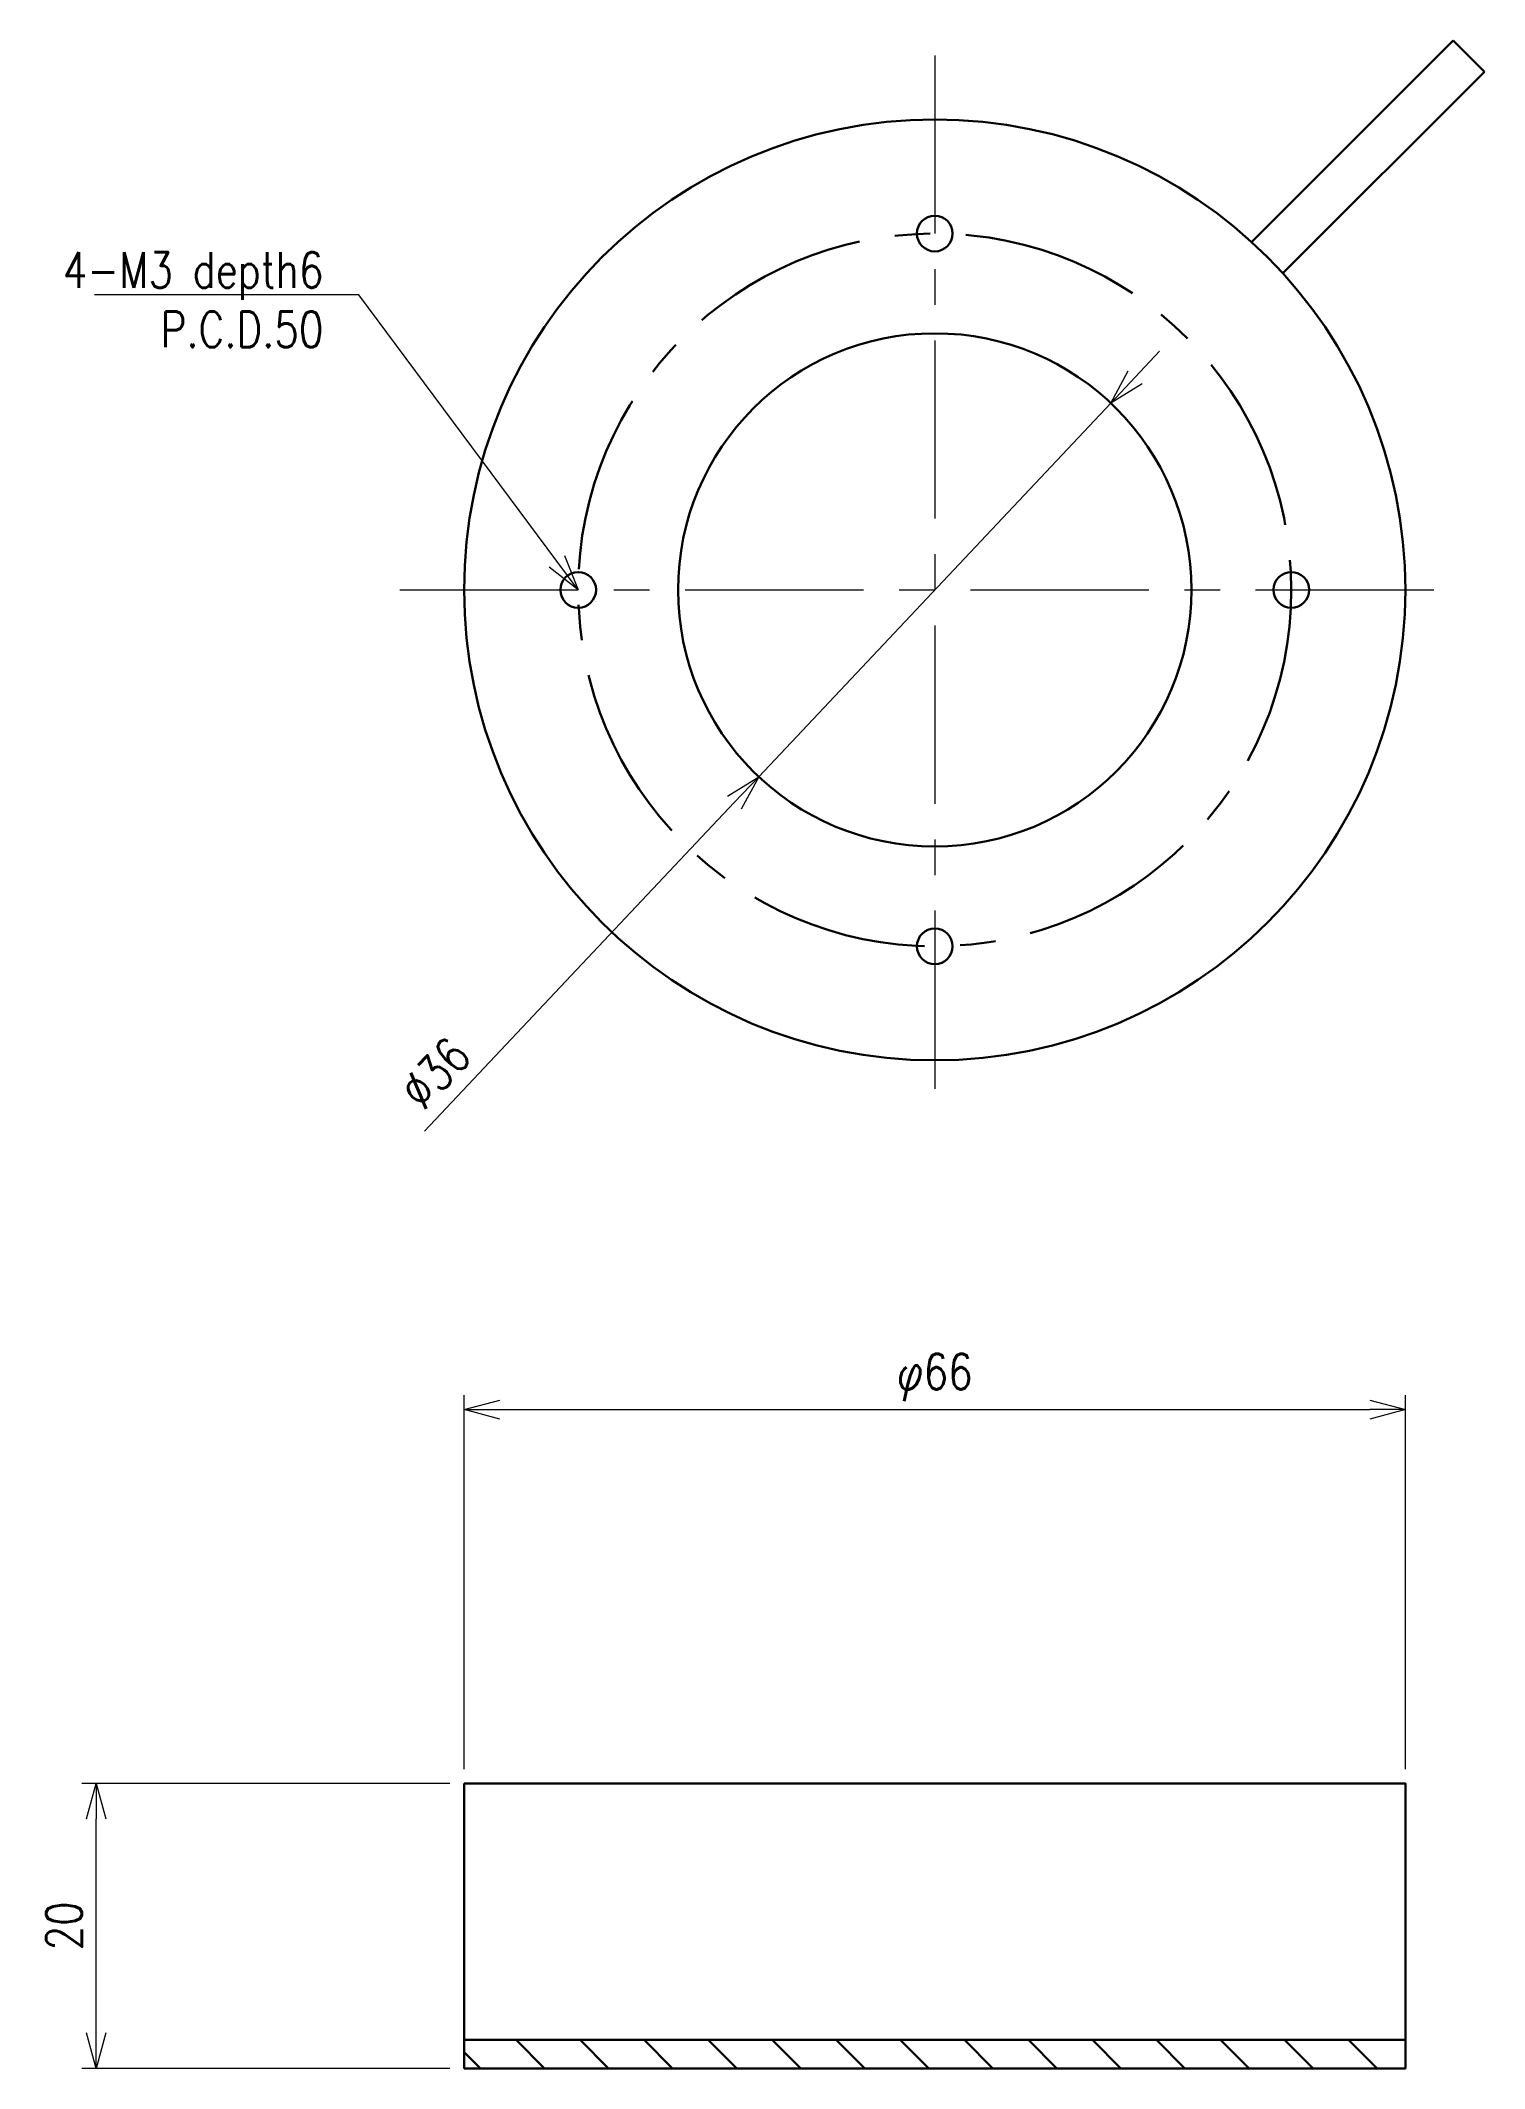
# Model space of a CAD drawing. Header units: millimetres. Extents: x 135 to 236, y 81 to 223.
import ezdxf
from ezdxf import colors
from ezdxf.entities.mleader import LeaderData, LeaderLine
from ezdxf.math import Vec2, Vec3

# ---------------------------------------------------------------- set-up
doc = ezdxf.new("R2010")
doc.units = ezdxf.units.MM
doc.linetypes.add('CENTER', pattern=[2, 1.25, -0.25, 0.25, -0.25])
doc.layers.get('0').update_dxf_attribs({"lineweight": 30})
doc.layers.get('Defpoints').update_dxf_attribs({"lineweight": 9})
for name, color, linetype, lineweight in [('0 @ 1', 7, 'Continuous', 30), ('2KD_寸法１', 7, 'Continuous', 15), ('2KD_寸法１ @ 1', 7, 'Continuous', 15)]:
    doc.layers.add(name, color=color, linetype=linetype, lineweight=lineweight)
doc.styles.get("Standard").update_dxf_attribs({"font": 'simplex.shx', "width": 0.8, "bigfont": 'extfont.shx'})
doc.dimstyles.new('KD-STD', dxfattribs={"dimscale": 0, "dimtxt": 2.5, "dimasz": 2.5, "dimexe": 1, "dimexo": 1, "dimgap": 1, "dimtad": 1, "dimdsep": 46, "dimtxsty": 'Standard', "dimblk": 'OPEN30', "dimcen": 0, "dimadec": 0, "dimazin": 0, "dimtfac": 1, "dimtmove": 0, "dimatfit": 3, "dimldrblk": 'OPEN30', "dimfxl": 1, "dimtolj": 1, "dimtzin": 0, "dimlwd": 15, "dimlwe": 15, "dimarcsym": 0})

# ---------------------------------------------------------------- blocks, each defined once
blk = doc.blocks.new('_Open30')
at = {"lineweight": -2}
for p, q in [((-1, 0.268), (0, 0)), ((0, 0), (-1, -0.268)), ((0, 0), (-1, 0))]:
    blk.add_line(p, q, dxfattribs=at)
blk = doc.blocks.new('*D24')
at = {"layer": '2KD_寸法１', "color": 0, "lineweight": 15}
for p, q in [((163.77, 100.69), (137.97, 100.69)), ((138.97, 83.19), (138.97, 98.19)), ((163.77, 80.69), (137.97, 80.69))]:
    blk.add_line(p, q, dxfattribs=at)
at = {"layer": 'Defpoints', "color": 0}
for p in [(138.97, 100.69), (164.77, 100.69), (164.77, 80.69)]:
    blk.add_point(p, dxfattribs=at)
at = {"layer": '2KD_寸法１', "color": 0, "lineweight": 15, "xscale": 2.5, "yscale": 2.5, "zscale": 2.5}
for p, rotation in [((138.97, 100.69), 90), ((138.97, 80.69), 270)]:
    blk.add_blockref('_Open30', p, dxfattribs=dict(at, rotation=rotation))
at = {"layer": '2KD_寸法１', "color": 0, "insert": (136.72, 90.69), "char_height": 2.5, "attachment_point": 5, "rotation": 90}
blk.add_mtext('\\A1;20', dxfattribs=at)
blk = doc.blocks.new('*D26')
at = {"layer": '2KD_寸法１', "color": 0, "lineweight": 15}
for p, q in [((164.77, 101.69), (164.77, 127.91)), ((167.27, 126.91), (228.27, 126.91)), ((230.77, 101.69), (230.77, 127.91))]:
    blk.add_line(p, q, dxfattribs=at)
at = {"layer": 'Defpoints', "color": 0}
for p in [(230.77, 126.91), (164.77, 100.69), (230.77, 100.69)]:
    blk.add_point(p, dxfattribs=at)
at = {"layer": '2KD_寸法１', "color": 0, "lineweight": 15, "xscale": 2.5, "yscale": 2.5, "zscale": 2.5, "rotation": 180}
blk.add_blockref('_Open30', (164.77, 126.91), dxfattribs=at)
at = {"layer": '2KD_寸法１', "color": 0, "lineweight": 15, "xscale": 2.5, "yscale": 2.5, "zscale": 2.5}
blk.add_blockref('_Open30', (230.77, 126.91), dxfattribs=at)
at = {"layer": '2KD_寸法１', "color": 0, "insert": (197.77, 129.16), "char_height": 2.5, "attachment_point": 5}
blk.add_mtext('\\A1;φ66', dxfattribs=at)
blk = doc.blocks.new('A$C510F3472')
for p, q in [((69.35, 71.54), (55.21, 57.4)), ((69.35, 71.54), (71.54, 69.35)), ((57.4, 55.21), (71.54, 69.35))]:
    blk.add_line(p, q)
for centre, radius in [((33, 33), 33), ((33, 58), 1.25), ((33, 33), 18), ((8, 33), 1.25), ((58, 33), 1.25), ((33, 8), 1.25)]:
    blk.add_circle(centre, radius)
blk = doc.blocks.new('A$C0FDF0DDA')
h = blk.add_hatch()
h.set_pattern_fill('LINE', color=256, angle=135, style=0)
h.set_pattern_definition([(135, (-161.1687, -104.0975), (-2.245064, -2.245064), [])])
h.paths.add_polyline_path([(66, 0), (66, 2), (0, 2), (0, 0)])
for points in [[(0, 20), (66, 20), (66, 2), (0, 2)], [(0, 0), (66, 0), (66, 2), (0, 2)]]:
    blk.add_lwpolyline(points, close=True)
blk = doc.blocks.new('*D30')
at = {"color": 0, "lineweight": 15}
for p, q in [((211.83, 199.33), (213.54, 201.15)), ((210.11, 197.51), (185.43, 171.31)), ((162, 146.45), (183.71, 169.49))]:
    blk.add_line(p, q, dxfattribs=at)
at = {"layer": 'Defpoints', "color": 0}
for p in [(210.11, 197.51), (185.43, 171.31)]:
    blk.add_point(p, dxfattribs=at)
at = {"color": 0, "lineweight": 15, "xscale": 2.5, "yscale": 2.5, "zscale": 2.5}
for p, rotation in [((210.11, 197.51), 226.7047255885081), ((185.43, 171.31), 46.70472558850804)]:
    blk.add_blockref('_Open30', p, dxfattribs=dict(at, rotation=rotation))
at = {"color": 0, "insert": (162.75, 150.52), "char_height": 2.5, "attachment_point": 5, "rotation": 46.7047}
blk.add_mtext('\\A1;∅36', dxfattribs=at)

msp = doc.modelspace()

# ---------------------------------------------------------------- linework, layer by layer
at = {"linetype": 'CENTER', "ltscale": 10}
msp.add_circle((197.771, 184.412), 25, dxfattribs=at)
at = {"layer": '2KD_寸法１', "linetype": 'CENTER', "ltscale": 10}
for p, q in [((197.771, 221.912), (197.771, 146.912)), ((160.271, 184.412), (235.271, 184.412))]:
    msp.add_line(p, q, dxfattribs=at)

# ---------------------------------------------------------------- block references
for name, p in [('A$C510F3472', (164.771, 151.412)), ('A$C0FDF0DDA', (164.771, 80.689))]:
    msp.add_blockref(name, p)

# ---------------------------------------------------------------- dimensions: what is measured, and where the dimension line sits
at = {"layer": '0 @ 1'}
dim = msp.add_diameter_dim_2p(p1=(210.114, 197.513), p2=(185.427, 171.311), dimstyle='KD-STD', override={"dimscale": 1, "dimtix": 0, "dimtofl": 1, "dimtmove": 0, "dimatfit": 3}, dxfattribs=at)
dim.commit()
dim.dimension.update_dxf_attribs({"geometry": '*D30', "text_midpoint": (164.386, 148.979), "dimtype": 163})
at = {"layer": '2KD_寸法１ @ 1'}
dim = msp.add_linear_dim(base=(230.771, 126.907), p1=(164.771, 100.689), p2=(230.771, 100.689), text='φ<>', dimstyle='KD-STD', override={"dimscale": 1, "dimtix": 0, "dimtofl": 1, "dimtmove": 0, "dimatfit": 3}, dxfattribs=at)
dim.commit()
dim.dimension.update_dxf_attribs({"geometry": '*D26', "text_midpoint": (197.771, 129.157)})
dim = msp.add_linear_dim(base=(138.966, 100.689), p1=(164.771, 80.689), p2=(164.771, 100.689), angle=90, dimstyle='KD-STD', override={"dimscale": 1, "dimtix": 0, "dimtofl": 1, "dimtmove": 0, "dimatfit": 3}, dxfattribs=at)
dim.commit()
dim.dimension.update_dxf_attribs({"geometry": '*D24', "text_midpoint": (136.716, 90.689)})

# ---------------------------------------------------------------- leaders
ml = msp.add_multileader_mtext('Standard', dxfattribs=at)
ml.set_content('4-M3 depth6\\PP.C.D.50', color=256)
ml.set_leader_properties(lineweight=15)
ml.set_arrow_properties(name='OPEN30')
ml.build(insert=Vec2(0, 0))
ml.multileader.update_dxf_attribs({"text_left_attachment_type": 6, "text_right_attachment_type": 6, "dogleg_length": 1.5, "arrow_head_size": 2.5})
ctx = ml.context
ctx.base_point, ctx.char_height, ctx.arrow_head_size, ctx.landing_gap_size, ctx.plane_origin = Vec3(134.415, 205.105), 2.5, 2.5, 1, Vec3(172.771, 184.412)
ctx.left_attachment, ctx.right_attachment, ctx.text_align_type = 6, 6, 2
notes = []
notes.append((ctx, [(0, (1, 1, 0), (157.401, 205.105), (-1, 0), 1.5, [(0, [(172.771, 184.412)], 0, [])])]))
ctx.mtext.insert, ctx.mtext.alignment, ctx.mtext.flow_direction = Vec3(154.901, 208.105), 3, 5
for ctx, leaders in notes:
    for number, flags, end, landing, length, lines in leaders:
        leader = LeaderData()
        leader.index, (leader.has_last_leader_line, leader.has_dogleg_vector, leader.attachment_direction) = number, flags
        leader.last_leader_point, leader.dogleg_vector, leader.dogleg_length = Vec3(end), Vec3(landing), length
        for number, points, colour, breaks in lines:
            line = LeaderLine()
            line.index, line.vertices, line.color, line.breaks = number, Vec3.list(points), colors.encode_raw_color(colour), breaks
            leader.lines.append(line)
        ctx.leaders.append(leader)

doc.saveas('drawing.dxf')
